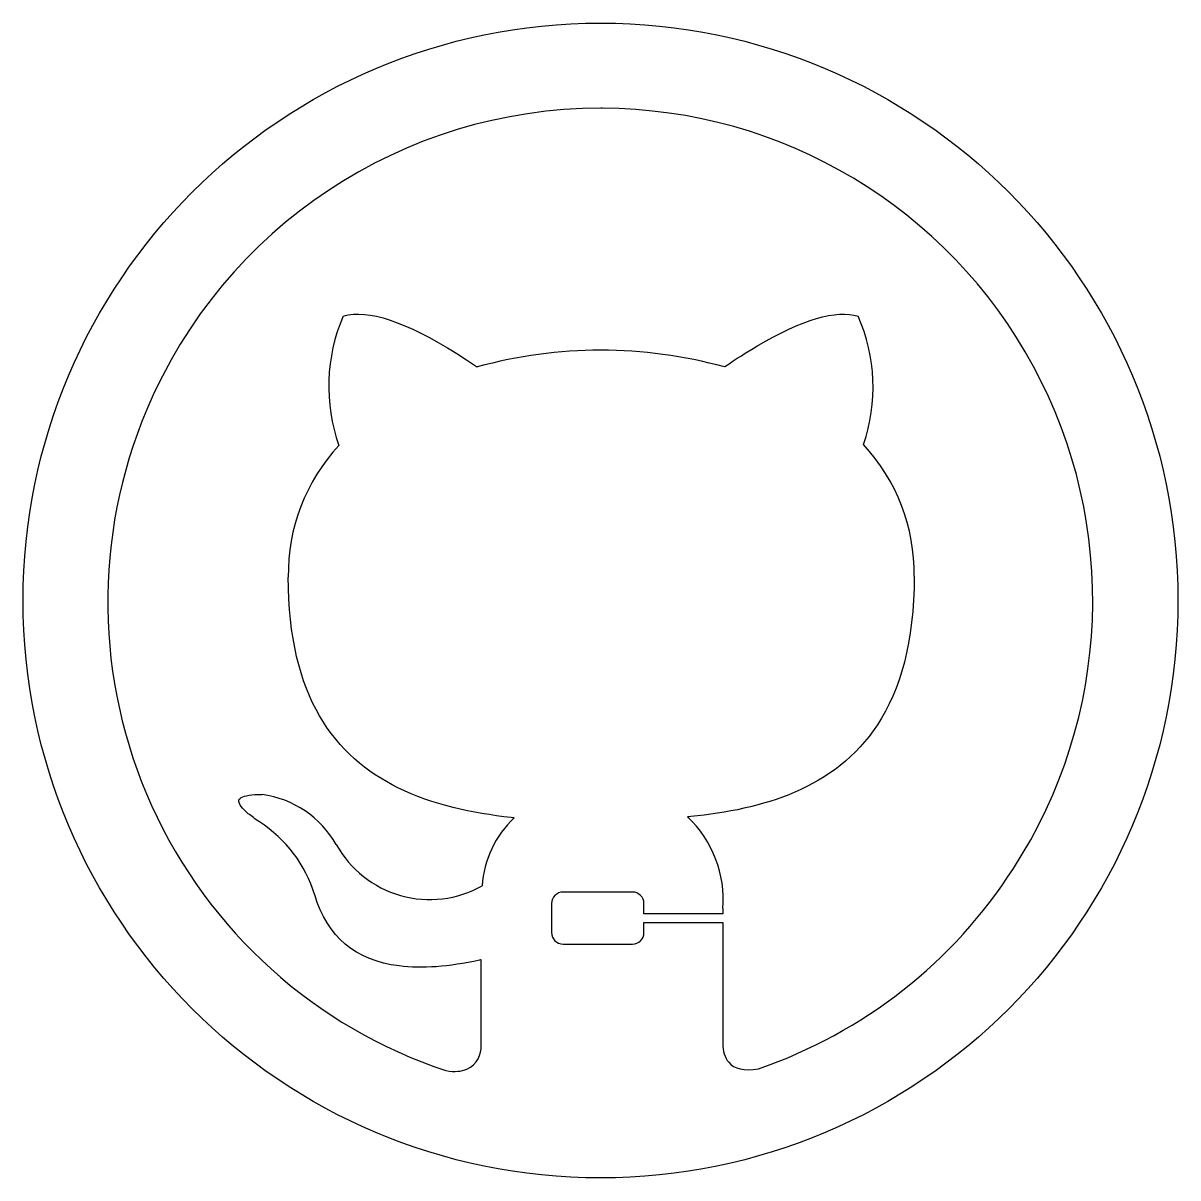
# Model space of a CAD drawing. Header units: millimetres. Extents: x -100 to 100, y -100 to 100.
import ezdxf

# ---------------------------------------------------------------- set-up
doc = ezdxf.new("R2010")
doc.units = ezdxf.units.MM
doc.layers.get('0').update_dxf_attribs({"linetype": 'CONTINUOUS'})

msp = doc.modelspace()

# ---------------------------------------------------------------- linework, layer by layer
for p, q in [((5.53, -50.5), (-6.47, -50.5)), ((-8.47, -52.5), (-8.47, -57.5)), ((7.53, -54.25), (7.53, -52.5)), ((21.2, -53.37), (21.2, -54.25)), ((21.2, -54.25), (7.53, -54.25)), ((7.53, -55.75), (21.2, -55.75)), ((7.53, -57.5), (7.53, -55.75)), ((21.2, -55.75), (21.2, -76.77)), ((-6.47, -59.5), (5.53, -59.5)), ((-20.64, -77.04), (-20.64, -62.23))]:
    msp.add_line(p, q)
msp.add_circle((0, 0), 100)
for centre, radius, start, end in [((0, 0), 85.25, 89.9575, 157.1723), ((0.17, -0.26), 85.51, 89.9412, 90.072), ((-0.47, -0.25), 85.51, 89.4639, 89.5116), ((0, 0), 85.25, -32.9944, 89.7784), ((-16.22, 37.11), 30.84, 156.7992, 199.44), ((16.52, 36.92), 30.68, -18.8549, 23.7184), ((0.05, -37.05), 80.4, 74.565, 105.435), ((0.17, -0.26), 85.51, 157.0578, 251.6431), ((-21.36, 4.54), 32.72, 137.0278, 180.884), ((21.61, 4.7), 32.72, -0.884, 42.9692), ((-61.08, -51.11), 17.7, 30.0329, 81.9034), ((-2.67, -50.62), 17.86, 133.3982, 176.0656), ((1.36, -51.89), 19.9, -4.2681, 46.3773), ((-71.54, -57.76), 23.07, 17.027, 57.2387), ((-29.59, -33.33), 18.46, 208.8846, 299.5248), ((-0.47, -0.25), 85.51, 289.0087, 327.3201), ((-6.47, -52.5), 2, 90, 180), ((5.53, -52.5), 2, 0, 90), ((-6.47, -57.5), 2, 180, 270), ((5.53, -57.5), 2, 270, 360)]:
    msp.add_arc(centre, radius, start, end)
for points, knots in [([(21.45, 40.45), (21.48, 40.47), (21.51, 40.49), (21.54, 40.52), (23.49, 41.84), (25.34, 43.02), (27.1, 44.05), (34.99, 48.72), (40.85, 50.41), (44.61, 49.26)], [-0.002933, -0.002933, -0.002933, -0.002933, 0, 0, 0, 0.1801615, 0.1801615, 0.1801615, 0.9923234, 0.9923234, 0.9923234, 0.9923234]), ([(-44.57, 49.26), (-44.02, 49.43), (-43.42, 49.53), (-42.78, 49.58), (-38.05, 49.93), (-30.91, 46.94), (-21.45, 40.52), (-21.41, 40.49), (-21.38, 40.47), (-21.35, 40.45)], [0.0077373, 0.0077373, 0.0077373, 0.0077373, 0.1262666, 0.1262666, 0.1262666, 1, 1, 1, 1.002933, 1.002933, 1.002933, 1.002933]), ([(-14.94, -37.65), (-15.12, -37.63), (-15.29, -37.61), (-15.47, -37.59), (-22.21, -36.82), (-29.06, -35.4), (-35.08, -32.43), (-45.92, -27.08), (-54.08, -16.74), (-54.08, 4.03), (-54.08, 4.03), (-54.08, 4.04), (-54.08, 4.04)], [-0.009224, -0.009224, -0.009224, -0.009224, 0, 0, 0, 0.356736, 0.356736, 0.356736, 1, 1, 1, 1.00002, 1.00002, 1.00002, 1.00002]), ([(54.33, 4.19), (54.33, 4.19), (54.33, 4.19), (54.33, 4.19), (54.33, -7.23), (51.9, -15.5), (47.95, -21.52), (40.6, -32.72), (27.95, -36.17), (15.62, -37.43), (15.44, -37.45), (15.27, -37.47), (15.09, -37.48)], [-0.00002, -0.00002, -0.00002, -0.00002, 0, 0, 0, 0.349689, 0.349689, 0.349689, 1, 1, 1, 1.009314, 1.009314, 1.009314, 1.009314]), ([(-59.06, -38.36), (-59.83, -37.84), (-60.47, -37.35), (-61, -36.92), (-62.09, -35.99), (-62.61, -35.24), (-62.64, -34.8), (-62.66, -34.52), (-62.55, -34.33), (-62.21, -34.13), (-61.63, -33.8), (-60.41, -33.59), (-58.59, -33.58)], [0.0001731, 0.0001731, 0.0001731, 0.0001731, 0.1510352, 0.1510352, 0.1510352, 0.4678123, 0.4678123, 0.4678123, 0.6674407, 0.6674407, 0.6674407, 0.9989319, 0.9989319, 0.9989319, 0.9989319]), ([(-20.64, -62.23), (-20.74, -62.25), (-20.84, -62.27), (-20.94, -62.29), (-26.3, -63.46), (-30.93, -63.79), (-34.84, -63.3), (-42.45, -62.33), (-47.29, -58.27), (-49.49, -51), (-49.49, -51), (-49.49, -51), (-49.49, -51)], [-0.006365, -0.006365, -0.006365, -0.006365, 0, 0, 0, 0.338904, 0.338904, 0.338904, 1, 1, 1, 1.000014, 1.000014, 1.000014, 1.000014]), ([(-26.76, -81.41), (-26.75, -81.41), (-26.75, -81.42), (-26.74, -81.42), (-25.24, -81.69), (-24.05, -81.56), (-23.13, -81.15), (-21.34, -80.37), (-20.64, -78.59), (-20.64, -77.04)], [-0.001335, -0.001335, -0.001335, -0.001335, 0, 0, 0, 0.340642, 0.340642, 0.340642, 1, 1, 1, 1]), ([(21.2, -76.77), (21.2, -78), (21.49, -79.14), (22.2, -79.97), (23.15, -81.08), (24.83, -81.59), (27.36, -81.1), (27.37, -81.1), (27.37, -81.1), (27.38, -81.1)], [0, 0, 0, 0, 0.428581, 0.428581, 0.428581, 1, 1, 1, 1.001334, 1.001334, 1.001334, 1.001334])]:
    msp.add_open_spline(points, degree=3, knots=knots)

doc.saveas('drawing.dxf')
